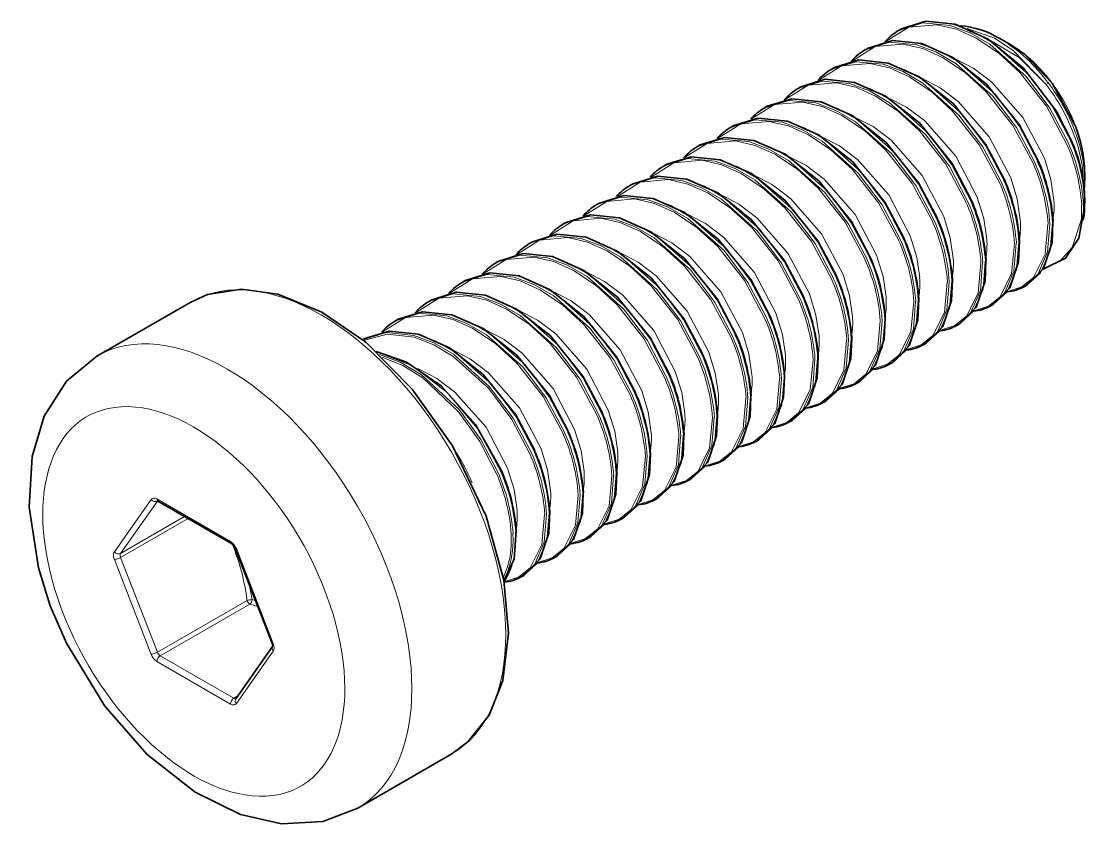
# Model space of a CAD drawing. Extents: x 155 to 1176, y 87 to 946.
# Drawn here: x 739.64 to 750.85, y 780.22 to 788.68 of the extents above; entities that cross this region are included whole.
import ezdxf

# ---------------------------------------------------------------- set-up
doc = ezdxf.new("R2010")
doc.units = 0

msp = doc.modelspace()

# ---------------------------------------------------------------- linework, layer by layer
at = {"color": 7, "lineweight": 35, "ltscale": 0.000803234}
for p, q in [((748.916, 788.597), (748.888, 788.581)), ((748.562, 788.393), (748.534, 788.377)), ((748.208, 788.189), (748.181, 788.173)), ((747.501, 787.781), (747.474, 787.765)), ((747.148, 787.577), (747.12, 787.561)), ((746.794, 787.373), (746.766, 787.357)), ((746.441, 787.169), (746.413, 787.153)), ((745.734, 786.76), (745.706, 786.744)), ((745.38, 786.556), (745.352, 786.54)), ((745.027, 786.352), (744.999, 786.336)), ((744.673, 786.148), (744.645, 786.132)), ((744.319, 785.944), (744.292, 785.928)), ((749.885, 785.693), (749.857, 785.677)), ((743.612, 785.536), (743.584, 785.52)), ((749.532, 785.489), (749.504, 785.473)), ((743.259, 785.331), (743.231, 785.315)), ((748.825, 785.081), (748.797, 785.065)), ((748.471, 784.877), (748.443, 784.861)), ((747.764, 784.468), (747.736, 784.452)), ((747.41, 784.264), (747.383, 784.248)), ((747.057, 784.06), (747.029, 784.044)), ((746.703, 783.856), (746.675, 783.84)), ((745.996, 783.448), (745.968, 783.432)), ((745.643, 783.244), (745.615, 783.228)), ((745.289, 783.04), (745.261, 783.023)), ((744.936, 782.835), (744.908, 782.819))]:
    msp.add_line(p, q, dxfattribs=at)
at = {"color": 7, "lineweight": 35, "ltscale": 0.003361}
msp.add_line((750.068, 788.428), (749.951, 788.495), dxfattribs=at)
at = {"color": 7, "lineweight": 35, "ltscale": 0.000803998}
for p, q in [((747.855, 787.985), (747.827, 787.969)), ((746.087, 786.964), (746.059, 786.948)), ((750.239, 785.897), (750.211, 785.881)), ((743.966, 785.74), (743.938, 785.724)), ((748.118, 784.673), (748.09, 784.656)), ((746.35, 783.652), (746.322, 783.636))]:
    msp.add_line(p, q, dxfattribs=at)
at = {"color": 7, "lineweight": 13, "ltscale": 0.000699139}
msp.add_line((750.44, 788.01), (750.463, 788.026), dxfattribs=at)
at = {"color": 7, "lineweight": 35, "ltscale": 5.84832e-05}
msp.add_line((750.78, 787.219), (750.78, 787.217), dxfattribs=at)
at = {"color": 7, "lineweight": 35, "ltscale": 0.003687}
msp.add_line((750.78, 787.217), (750.813, 787.073), dxfattribs=at)
at = {"color": 7, "lineweight": 35, "ltscale": 0.001976}
msp.add_line((750.845, 787.082), (750.845, 787.003), dxfattribs=at)
at = {"color": 7, "lineweight": 35, "ltscale": 0.001472}
msp.add_line((750.845, 786.814), (750.845, 786.755), dxfattribs=at)
at = {"color": 7, "lineweight": 35, "ltscale": 0.028577}
msp.add_line((741.426, 785.717), (740.436, 785.145), dxfattribs=at)
at = {"color": 7, "lineweight": 35, "ltscale": 0.000802678}
msp.add_line((749.178, 785.285), (749.15, 785.269), dxfattribs=at)
at = {"color": 7, "lineweight": 13, "ltscale": 0.016861}
msp.add_line((741.009, 783.635), (740.621, 783.083), dxfattribs=at)
at = {"color": 7, "lineweight": 13, "ltscale": 0.01686}
for p, q in [((741.074, 783.618), (740.687, 783.066)), ((741.907, 781.484), (742.294, 782.036))]:
    msp.add_line(p, q, dxfattribs=at)
at = {"color": 7, "lineweight": 13, "ltscale": 0.022391}
for p, q in [((741.845, 783.193), (741.07, 783.641)), ((741.07, 781.926), (741.845, 781.478))]:
    msp.add_line(p, q, dxfattribs=at)
at = {"color": 7, "lineweight": 35, "ltscale": 0.000188741}
msp.add_line((741.08, 783.618), (741.073, 783.621), dxfattribs=at)
at = {"color": 7, "lineweight": 35, "ltscale": 0.022392}
msp.add_line((741.856, 783.17), (741.08, 783.618), dxfattribs=at)
at = {"color": 7, "lineweight": 13, "ltscale": 0.01948}
msp.add_line((741.361, 783.455), (740.687, 783.066), dxfattribs=at)
at = {"color": 7, "lineweight": 13, "ltscale": 0.0205}
msp.add_line((741.397, 783.435), (740.687, 783.025), dxfattribs=at)
at = {"color": 7, "lineweight": 35, "ltscale": 0.026806}
msp.add_line((742.283, 782.119), (741.895, 783.119), dxfattribs=at)
at = {"color": 7, "lineweight": 13, "ltscale": 0.026804}
for p, q in [((742.294, 782.117), (741.907, 783.117)), ((740.687, 783.025), (741.074, 782.025))]:
    msp.add_line(p, q, dxfattribs=at)
at = {"color": 7, "lineweight": 13, "ltscale": 0.026805}
msp.add_line((740.621, 783.002), (741.009, 782.002), dxfattribs=at)
at = {"color": 7, "lineweight": 13, "ltscale": 0.004038}
msp.add_line((742.043, 782.738), (742.072, 782.579), dxfattribs=at)
at = {"color": 7, "lineweight": 13, "ltscale": 0.027278}
msp.add_line((742.019, 782.571), (741.074, 782.025), dxfattribs=at)
at = {"color": 7, "lineweight": 13, "ltscale": 0.027277}
msp.add_line((742.05, 782.533), (741.105, 781.987), dxfattribs=at)
at = {"color": 7, "lineweight": 13, "ltscale": 0.002203}
msp.add_line((742.05, 782.533), (742.134, 782.505), dxfattribs=at)
at = {"color": 7, "lineweight": 13, "ltscale": 0.001008}
msp.add_line((742.072, 782.579), (742.11, 782.566), dxfattribs=at)
at = {"color": 7, "lineweight": 35, "ltscale": 0.01686}
msp.add_line((741.901, 781.533), (742.289, 782.085), dxfattribs=at)
at = {"color": 7, "lineweight": 13, "ltscale": 0.022393}
msp.add_line((741.105, 781.987), (741.881, 781.539), dxfattribs=at)
at = {"color": 7, "lineweight": 13, "ltscale": 0.001213}
msp.add_line((741.923, 781.564), (741.881, 781.539), dxfattribs=at)
at = {"color": 7, "lineweight": 35, "ltscale": 0.028578}
msp.add_line((744.176, 780.954), (743.186, 780.382), dxfattribs=at)
at = {"color": 7, "lineweight": 13}
for points in [[(748.888, 788.581), (749.141, 788.66), (749.428, 788.632), (749.639, 788.554), (749.846, 788.434), (750.227, 788.096), (750.479, 787.761), (750.673, 787.392)], [(748.916, 788.597), (749.169, 788.676), (749.456, 788.648), (749.667, 788.57), (749.874, 788.45), (750.255, 788.112), (750.507, 787.777), (750.701, 787.409)], [(748.75, 788.463), (748.991, 788.615), (749.288, 788.641), (749.494, 788.593), (749.701, 788.5), (749.94, 788.341), (750.161, 788.138), (750.442, 787.783), (750.655, 787.384)], [(750.44, 788.01), (750.091, 788.369), (749.894, 788.499), (749.608, 788.602)], [(748.397, 788.259), (748.637, 788.411), (748.934, 788.437), (749.14, 788.389), (749.348, 788.296), (749.586, 788.137), (749.808, 787.934), (750.089, 787.578), (750.301, 787.18)], [(748.534, 788.377), (748.787, 788.456), (749.075, 788.428), (749.285, 788.35), (749.492, 788.23), (749.874, 787.892), (750.126, 787.557), (750.32, 787.188)], [(748.562, 788.393), (748.815, 788.472), (749.102, 788.444), (749.313, 788.366), (749.52, 788.246), (749.901, 787.908), (750.154, 787.573), (750.347, 787.204)], [(750.44, 788.01), (750.154, 788.294), (749.828, 788.487)], [(748.043, 788.055), (748.284, 788.206), (748.581, 788.233), (748.787, 788.185), (748.994, 788.092), (749.233, 787.932), (749.454, 787.73), (749.735, 787.374), (749.948, 786.976)], [(748.181, 788.173), (748.434, 788.251), (748.721, 788.224), (748.932, 788.146), (749.139, 788.026), (749.52, 787.688), (749.772, 787.353), (749.966, 786.984)], [(748.208, 788.189), (748.462, 788.267), (748.749, 788.24), (748.959, 788.162), (749.167, 788.042), (749.548, 787.704), (749.8, 787.369), (749.994, 787)], [(750.521, 786.789), (750.489, 787.008), (750.42, 787.232), (750.194, 787.662), (749.867, 788.034), (749.676, 788.178), (749.475, 788.283)], [(747.69, 787.851), (747.93, 788.002), (748.227, 788.029), (748.433, 787.981), (748.641, 787.888), (748.879, 787.728), (749.101, 787.525), (749.381, 787.17), (749.594, 786.772)], [(747.827, 787.969), (748.08, 788.047), (748.367, 788.02), (748.578, 787.942), (748.785, 787.822), (749.167, 787.483), (749.419, 787.149), (749.612, 786.78)], [(747.855, 787.985), (748.108, 788.063), (748.395, 788.036), (748.606, 787.958), (748.813, 787.838), (749.194, 787.5), (749.447, 787.165), (749.64, 786.796)], [(750.167, 786.584), (750.135, 786.804), (750.067, 787.027), (749.84, 787.458), (749.513, 787.83), (749.323, 787.974), (749.121, 788.079)], [(749.814, 786.38), (749.782, 786.599), (749.713, 786.823), (749.487, 787.254), (749.16, 787.626), (748.969, 787.77), (748.768, 787.875)], [(747.336, 787.647), (747.576, 787.798), (747.874, 787.824), (748.08, 787.777), (748.287, 787.684), (748.526, 787.524), (748.747, 787.321), (749.028, 786.966), (749.241, 786.568)], [(747.474, 787.765), (747.727, 787.843), (748.014, 787.816), (748.224, 787.738), (748.432, 787.618), (748.813, 787.279), (749.065, 786.945), (749.259, 786.576)], [(747.501, 787.781), (747.755, 787.859), (748.042, 787.832), (748.252, 787.754), (748.46, 787.634), (748.841, 787.295), (749.093, 786.961), (749.287, 786.592)], [(747.12, 787.561), (747.373, 787.639), (747.66, 787.612), (747.871, 787.534), (748.078, 787.414), (748.459, 787.075), (748.712, 786.741), (748.905, 786.372)], [(747.148, 787.577), (747.401, 787.655), (747.688, 787.628), (747.899, 787.55), (748.106, 787.43), (748.487, 787.091), (748.739, 786.757), (748.933, 786.388)], [(749.46, 786.176), (749.428, 786.395), (749.36, 786.619), (749.133, 787.05), (748.806, 787.422), (748.616, 787.566), (748.414, 787.671)], [(746.983, 787.443), (747.223, 787.594), (747.52, 787.62), (747.726, 787.573), (747.934, 787.48), (748.172, 787.32), (748.394, 787.117), (748.674, 786.762), (748.887, 786.364)], [(746.629, 787.239), (746.869, 787.39), (747.167, 787.416), (747.373, 787.368), (747.58, 787.276), (747.819, 787.116), (748.04, 786.913), (748.321, 786.558), (748.534, 786.159)], [(746.766, 787.357), (747.02, 787.435), (747.307, 787.408), (747.517, 787.329), (747.725, 787.209), (748.106, 786.871), (748.358, 786.537), (748.552, 786.168)], [(746.794, 787.373), (747.047, 787.451), (747.335, 787.424), (747.545, 787.346), (747.753, 787.226), (748.134, 786.887), (748.386, 786.553), (748.58, 786.184)], [(749.107, 785.972), (749.075, 786.191), (749.006, 786.415), (748.78, 786.846), (748.453, 787.218), (748.262, 787.362), (748.061, 787.467)], [(746.276, 787.034), (746.516, 787.186), (746.813, 787.212), (747.019, 787.164), (747.227, 787.071), (747.465, 786.912), (747.687, 786.709), (747.967, 786.354), (748.18, 785.955)], [(746.413, 787.153), (746.666, 787.231), (746.953, 787.203), (747.164, 787.125), (747.371, 787.005), (747.752, 786.667), (748.005, 786.333), (748.198, 785.964)], [(746.441, 787.169), (746.694, 787.247), (746.981, 787.219), (747.192, 787.141), (747.399, 787.021), (747.78, 786.683), (748.032, 786.349), (748.226, 785.98)], [(748.753, 785.768), (748.721, 785.987), (748.653, 786.211), (748.426, 786.641), (748.099, 787.013), (747.909, 787.158), (747.707, 787.263)], [(745.922, 786.83), (746.162, 786.982), (746.459, 787.008), (746.665, 786.96), (746.873, 786.867), (747.112, 786.708), (747.333, 786.505), (747.614, 786.15), (747.826, 785.751)], [(746.059, 786.948), (746.312, 787.027), (746.6, 786.999), (746.81, 786.921), (747.018, 786.801), (747.399, 786.463), (747.651, 786.128), (747.845, 785.759)], [(746.087, 786.964), (746.34, 787.043), (746.628, 787.015), (746.838, 786.937), (747.045, 786.817), (747.427, 786.479), (747.679, 786.144), (747.872, 785.776)], [(748.4, 785.564), (748.367, 785.783), (748.299, 786.007), (748.073, 786.437), (747.746, 786.809), (747.555, 786.953), (747.354, 787.059)], [(748.046, 785.36), (748.014, 785.579), (747.945, 785.803), (747.719, 786.233), (747.392, 786.605), (747.202, 786.749), (747, 786.854)], [(745.568, 786.626), (745.809, 786.778), (746.106, 786.804), (746.312, 786.756), (746.52, 786.663), (746.758, 786.504), (746.979, 786.301), (747.26, 785.945), (747.473, 785.547)], [(745.706, 786.744), (745.959, 786.823), (746.246, 786.795), (746.457, 786.717), (746.664, 786.597), (747.045, 786.259), (747.297, 785.924), (747.491, 785.555)], [(745.734, 786.76), (745.987, 786.839), (746.274, 786.811), (746.484, 786.733), (746.692, 786.613), (747.073, 786.275), (747.325, 785.94), (747.519, 785.571)], [(745.38, 786.556), (745.633, 786.634), (745.92, 786.607), (746.131, 786.529), (746.338, 786.409), (746.719, 786.071), (746.972, 785.736), (747.165, 785.367)], [(747.693, 785.156), (747.66, 785.375), (747.592, 785.599), (747.366, 786.029), (747.039, 786.401), (746.848, 786.545), (746.646, 786.65)], [(745.215, 786.422), (745.455, 786.573), (745.752, 786.6), (745.958, 786.552), (746.166, 786.459), (746.404, 786.299), (746.626, 786.097), (746.906, 785.741), (747.119, 785.343)], [(745.352, 786.54), (745.605, 786.618), (745.893, 786.591), (746.103, 786.513), (746.31, 786.393), (746.692, 786.055), (746.944, 785.72), (747.138, 785.351)], [(750.458, 786.539), (750.429, 786.22), (750.306, 785.976), (750.183, 785.877), (750.032, 785.828)], [(750.477, 786.543), (750.454, 786.245), (750.351, 786.008), (750.211, 785.881)], [(750.505, 786.558), (750.482, 786.261), (750.378, 786.024), (750.239, 785.897)], [(750.41, 786.07), (750.583, 786.147), (750.713, 786.292), (750.809, 786.58)], [(744.999, 786.336), (745.252, 786.414), (745.539, 786.387), (745.75, 786.309), (745.957, 786.189), (746.338, 785.85), (746.59, 785.516), (746.784, 785.147)], [(745.027, 786.352), (745.28, 786.43), (745.567, 786.403), (745.777, 786.325), (745.985, 786.205), (746.366, 785.866), (746.618, 785.532), (746.812, 785.163)], [(747.339, 784.951), (747.307, 785.171), (747.238, 785.394), (747.012, 785.825), (746.685, 786.197), (746.494, 786.341), (746.293, 786.446)], [(744.861, 786.218), (745.102, 786.369), (745.399, 786.396), (745.605, 786.348), (745.812, 786.255), (746.051, 786.095), (746.272, 785.892), (746.553, 785.537), (746.766, 785.139)], [(750.105, 786.335), (750.075, 786.016), (749.953, 785.772), (749.83, 785.673), (749.678, 785.624)], [(750.124, 786.339), (750.1, 786.041), (749.997, 785.804), (749.857, 785.677)], [(750.152, 786.354), (750.128, 786.057), (750.025, 785.82), (749.885, 785.693)], [(744.508, 786.014), (744.748, 786.165), (745.045, 786.191), (745.251, 786.144), (745.459, 786.051), (745.697, 785.891), (745.919, 785.688), (746.199, 785.333), (746.412, 784.935)], [(744.645, 786.132), (744.898, 786.21), (745.185, 786.183), (745.396, 786.105), (745.603, 785.985), (745.985, 785.646), (746.237, 785.312), (746.43, 784.943)], [(744.673, 786.148), (744.926, 786.226), (745.213, 786.199), (745.424, 786.121), (745.631, 786.001), (746.012, 785.662), (746.265, 785.328), (746.458, 784.959)], [(746.985, 784.747), (746.953, 784.966), (746.885, 785.19), (746.658, 785.621), (746.331, 785.993), (746.141, 786.137), (745.939, 786.242)], [(749.751, 786.131), (749.722, 785.812), (749.599, 785.568), (749.476, 785.469), (749.325, 785.42)], [(749.77, 786.135), (749.747, 785.837), (749.643, 785.6), (749.504, 785.473)], [(749.798, 786.149), (749.774, 785.852), (749.671, 785.616), (749.532, 785.489)], [(744.154, 785.81), (744.394, 785.961), (744.692, 785.987), (744.898, 785.94), (745.105, 785.847), (745.344, 785.687), (745.565, 785.484), (745.846, 785.129), (746.059, 784.731)], [(744.292, 785.928), (744.545, 786.006), (744.832, 785.979), (745.042, 785.901), (745.25, 785.781), (745.631, 785.442), (745.883, 785.108), (746.077, 784.739)], [(744.319, 785.944), (744.573, 786.022), (744.86, 785.995), (745.07, 785.917), (745.278, 785.797), (745.659, 785.458), (745.911, 785.124), (746.105, 784.755)], [(746.632, 784.543), (746.6, 784.762), (746.531, 784.986), (746.305, 785.417), (745.978, 785.789), (745.787, 785.933), (745.586, 786.038)], [(749.397, 785.927), (749.368, 785.608), (749.245, 785.364), (749.122, 785.265), (748.971, 785.216)], [(749.417, 785.931), (749.393, 785.633), (749.29, 785.396), (749.15, 785.269)], [(749.445, 785.945), (749.421, 785.648), (749.318, 785.412), (749.178, 785.285)], [(743.801, 785.606), (744.041, 785.757), (744.338, 785.783), (744.544, 785.735), (744.752, 785.643), (744.99, 785.483), (745.212, 785.28), (745.492, 784.925), (745.705, 784.526)], [(743.938, 785.724), (744.191, 785.802), (744.478, 785.775), (744.689, 785.696), (744.896, 785.576), (745.277, 785.238), (745.53, 784.904), (745.723, 784.535)], [(743.966, 785.74), (744.219, 785.818), (744.506, 785.791), (744.717, 785.713), (744.924, 785.593), (745.305, 785.254), (745.557, 784.92), (745.751, 784.551)], [(746.278, 784.339), (746.246, 784.558), (746.178, 784.782), (745.951, 785.213), (745.624, 785.585), (745.434, 785.729), (745.232, 785.834)], [(749.091, 785.741), (749.067, 785.444), (748.964, 785.208), (748.825, 785.081)], [(745.925, 784.135), (745.893, 784.354), (745.824, 784.578), (745.598, 785.008), (745.271, 785.38), (745.08, 785.525), (744.879, 785.63)], [(749.044, 785.723), (749.015, 785.404), (748.892, 785.16), (748.769, 785.06), (748.618, 785.012)], [(749.063, 785.727), (749.04, 785.429), (748.936, 785.192), (748.797, 785.065)], [(743.447, 785.401), (743.687, 785.553), (743.984, 785.579), (744.191, 785.531), (744.398, 785.438), (744.637, 785.279), (744.858, 785.076), (745.139, 784.721), (745.352, 784.322)], [(743.584, 785.52), (743.838, 785.598), (744.125, 785.57), (744.335, 785.492), (744.543, 785.372), (744.924, 785.034), (745.176, 784.7), (745.37, 784.331)], [(743.612, 785.536), (743.865, 785.614), (744.153, 785.586), (744.363, 785.508), (744.57, 785.388), (744.952, 785.05), (745.204, 784.716), (745.398, 784.347)], [(748.69, 785.519), (748.661, 785.2), (748.538, 784.956), (748.415, 784.856), (748.264, 784.807)], [(748.71, 785.523), (748.686, 785.225), (748.583, 784.988), (748.443, 784.861)], [(748.738, 785.537), (748.714, 785.24), (748.61, 785.004), (748.471, 784.877)], [(743.259, 785.331), (743.512, 785.41), (743.799, 785.382), (744.01, 785.304), (744.217, 785.184), (744.598, 784.846), (744.85, 784.511), (745.044, 784.143)], [(745.571, 783.931), (745.539, 784.15), (745.471, 784.374), (745.244, 784.804), (744.917, 785.176), (744.727, 785.321), (744.525, 785.426)], [(743.236, 785.318), (743.49, 785.394), (743.776, 785.365), (743.986, 785.286), (744.193, 785.166), (744.572, 784.828), (744.823, 784.494), (745.016, 784.126)], [(743.245, 785.311), (743.497, 785.379), (743.781, 785.345), (743.987, 785.264), (744.19, 785.144), (744.563, 784.809), (744.809, 784.48), (744.998, 784.118)], [(748.337, 785.315), (748.308, 784.996), (748.185, 784.751), (748.062, 784.652), (747.911, 784.603)], [(748.356, 785.318), (748.333, 785.021), (748.229, 784.784), (748.09, 784.656)], [(748.384, 785.333), (748.36, 785.036), (748.257, 784.799), (748.118, 784.673)], [(743.383, 785.193), (743.763, 785.043), (744.123, 784.768), (744.448, 784.382), (744.69, 783.938)], [(745.218, 783.727), (745.185, 783.946), (745.117, 784.17), (744.891, 784.6), (744.564, 784.972), (744.373, 785.116), (744.172, 785.221)], [(743.415, 785.163), (743.638, 785.08), (743.856, 784.95), (744.253, 784.584), (744.484, 784.268), (744.663, 783.922)], [(743.444, 785.136), (743.659, 785.047), (743.87, 784.916), (744.252, 784.555), (744.472, 784.248), (744.645, 783.914)], [(747.983, 785.111), (747.954, 784.792), (747.831, 784.547), (747.708, 784.448), (747.557, 784.399)], [(748.003, 785.114), (747.979, 784.817), (747.876, 784.58), (747.736, 784.452)], [(748.03, 785.129), (748.007, 784.832), (747.903, 784.595), (747.764, 784.468)], [(744.864, 783.523), (744.832, 783.742), (744.763, 783.966), (744.537, 784.396), (744.21, 784.768), (744.02, 784.912), (743.818, 785.017)], [(747.63, 784.906), (747.601, 784.587), (747.478, 784.343), (747.355, 784.244), (747.203, 784.195)], [(747.649, 784.91), (747.625, 784.612), (747.522, 784.375), (747.383, 784.248)], [(747.677, 784.925), (747.653, 784.628), (747.55, 784.391), (747.41, 784.264)], [(747.276, 784.702), (747.247, 784.383), (747.124, 784.139), (747.001, 784.04), (746.85, 783.991)], [(747.295, 784.706), (747.272, 784.408), (747.169, 784.171), (747.029, 784.044)], [(747.323, 784.721), (747.3, 784.424), (747.196, 784.187), (747.057, 784.06)], [(746.942, 784.502), (746.918, 784.204), (746.815, 783.967), (746.675, 783.84)], [(746.97, 784.516), (746.946, 784.219), (746.843, 783.983), (746.703, 783.856)], [(746.923, 784.498), (746.893, 784.179), (746.771, 783.935), (746.648, 783.836), (746.496, 783.787)], [(746.569, 784.294), (746.54, 783.975), (746.417, 783.731), (746.294, 783.632), (746.143, 783.583)], [(746.588, 784.298), (746.565, 784), (746.461, 783.763), (746.322, 783.636)], [(746.616, 784.312), (746.593, 784.015), (746.489, 783.779), (746.35, 783.652)], [(746.216, 784.09), (746.186, 783.771), (746.063, 783.527), (745.94, 783.427), (745.789, 783.379)], [(746.235, 784.094), (746.211, 783.796), (746.108, 783.559), (745.968, 783.432)], [(746.263, 784.108), (746.239, 783.811), (746.136, 783.575), (745.996, 783.448)], [(745.862, 783.886), (745.833, 783.567), (745.71, 783.323), (745.587, 783.223), (745.436, 783.174)], [(745.881, 783.89), (745.858, 783.592), (745.754, 783.355), (745.615, 783.228)], [(745.909, 783.904), (745.885, 783.607), (745.782, 783.371), (745.643, 783.244)], [(745.508, 783.682), (745.479, 783.363), (745.356, 783.118), (745.233, 783.019), (745.082, 782.97)], [(745.528, 783.685), (745.504, 783.388), (745.401, 783.151), (745.261, 783.023)], [(745.556, 783.7), (745.532, 783.403), (745.428, 783.167), (745.289, 783.04)], [(745.202, 783.496), (745.178, 783.199), (745.075, 782.962), (744.936, 782.835)], [(745.155, 783.478), (745.126, 783.159), (745.003, 782.914), (744.88, 782.815), (744.729, 782.766)], [(745.174, 783.481), (745.151, 783.184), (745.047, 782.947), (744.908, 782.819)]]:
    msp.add_lwpolyline(points, dxfattribs=at)
at = {"color": 7, "lineweight": 35}
for points in [[(748.916, 788.597), (749.172, 788.677), (749.48, 788.646), (749.828, 788.488), (750.2, 788.182), (750.544, 787.734), (750.707, 787.416)], [(748.562, 788.393), (748.819, 788.473), (749.128, 788.441), (749.455, 788.295), (749.811, 788.014), (750.155, 787.588), (750.353, 787.211)], [(750.75, 787.57), (750.504, 788.023), (750.211, 788.33), (750.068, 788.428)], [(748.208, 788.189), (748.465, 788.269), (748.774, 788.237), (749.102, 788.091), (749.458, 787.81), (749.801, 787.383), (750, 787.007)], [(747.855, 787.985), (748.112, 788.065), (748.42, 788.033), (748.748, 787.887), (749.104, 787.606), (749.448, 787.179), (749.646, 786.803)], [(747.501, 787.781), (747.758, 787.861), (748.067, 787.829), (748.395, 787.683), (748.751, 787.402), (749.094, 786.975), (749.293, 786.599)], [(747.148, 787.577), (747.405, 787.657), (747.713, 787.625), (748.041, 787.479), (748.397, 787.198), (748.74, 786.771), (748.939, 786.395)], [(746.794, 787.373), (747.051, 787.453), (747.36, 787.421), (747.688, 787.275), (748.044, 786.993), (748.387, 786.567), (748.586, 786.191)], [(746.441, 787.169), (746.698, 787.248), (747.006, 787.216), (747.334, 787.071), (747.69, 786.789), (748.033, 786.363), (748.232, 785.987)], [(746.087, 786.964), (746.344, 787.044), (746.653, 787.012), (746.98, 786.867), (747.336, 786.585), (747.68, 786.159), (747.878, 785.783)], [(745.734, 786.76), (745.99, 786.84), (746.299, 786.808), (746.627, 786.662), (746.983, 786.381), (747.326, 785.955), (747.525, 785.578)], [(745.38, 786.556), (745.637, 786.636), (745.945, 786.604), (746.273, 786.458), (746.629, 786.177), (746.973, 785.75), (747.171, 785.374)], [(750.406, 786.063), (750.642, 786.18), (750.782, 786.39), (750.844, 786.716)], [(750.239, 785.897), (750.41, 786.07), (750.502, 786.346), (750.511, 786.567)], [(745.027, 786.352), (745.283, 786.432), (745.592, 786.4), (745.92, 786.254), (746.276, 785.973), (746.619, 785.546), (746.818, 785.17)], [(749.885, 785.693), (750.057, 785.866), (750.148, 786.142), (750.158, 786.362)], [(744.673, 786.148), (744.93, 786.228), (745.238, 786.196), (745.566, 786.05), (745.922, 785.769), (746.266, 785.342), (746.464, 784.966)], [(749.532, 785.489), (749.703, 785.662), (749.795, 785.938), (749.804, 786.158)], [(744.319, 785.944), (744.576, 786.024), (744.885, 785.992), (745.213, 785.846), (745.569, 785.565), (745.912, 785.138), (746.111, 784.762)], [(744.539, 783.458), (744.183, 784.201), (743.76, 784.799), (743.269, 785.292), (742.808, 785.61), (742.344, 785.801), (741.959, 785.854), (741.604, 785.797), (741.426, 785.717)], [(749.178, 785.285), (749.35, 785.458), (749.441, 785.734), (749.451, 785.954)], [(743.966, 785.74), (744.223, 785.82), (744.531, 785.788), (744.859, 785.642), (745.215, 785.36), (745.558, 784.934), (745.757, 784.558)], [(748.825, 785.081), (748.996, 785.254), (749.088, 785.53), (749.097, 785.75)], [(743.612, 785.536), (743.869, 785.615), (744.178, 785.583), (744.506, 785.438), (744.862, 785.156), (745.205, 784.73), (745.404, 784.354)], [(748.471, 784.877), (748.642, 785.05), (748.734, 785.325), (748.743, 785.546)], [(743.259, 785.331), (743.516, 785.411), (743.824, 785.379), (744.152, 785.234), (744.508, 784.952), (744.851, 784.526), (745.05, 784.15)], [(748.118, 784.673), (748.289, 784.846), (748.381, 785.121), (748.39, 785.342)], [(743.379, 785.196), (743.7, 785.084), (744.065, 784.832), (744.427, 784.426), (744.696, 783.945)], [(740.436, 785.145), (740.116, 784.882), (739.881, 784.512), (739.754, 784.088), (739.723, 783.554), (739.821, 782.916), (739.946, 782.515)], [(747.764, 784.468), (747.935, 784.641), (748.027, 784.917), (748.036, 785.138)], [(747.41, 784.264), (747.582, 784.437), (747.673, 784.713), (747.683, 784.934)], [(747.057, 784.06), (747.228, 784.233), (747.32, 784.509), (747.329, 784.729)], [(746.703, 783.856), (746.875, 784.029), (746.966, 784.305), (746.976, 784.525)], [(746.35, 783.652), (746.521, 783.825), (746.613, 784.101), (746.622, 784.321)], [(745.996, 783.448), (746.168, 783.621), (746.259, 783.897), (746.269, 784.117)], [(745.643, 783.244), (745.814, 783.417), (745.906, 783.692), (745.915, 783.913)], [(745.289, 783.04), (745.46, 783.213), (745.552, 783.488), (745.561, 783.709)], [(744.936, 782.835), (745.107, 783.008), (745.199, 783.284), (745.208, 783.505)], [(744.539, 783.458), (744.725, 782.785), (744.775, 782.226), (744.713, 781.725), (744.57, 781.362), (744.347, 781.079), (744.176, 780.954)], [(744.729, 782.766), (744.832, 783.01), (744.854, 783.301)], [(743.186, 780.382), (742.819, 780.241), (742.383, 780.216), (741.95, 780.313), (741.471, 780.548), (740.965, 780.947), (740.52, 781.456), (740.116, 782.121), (739.946, 782.515)]]:
    msp.add_lwpolyline(points, dxfattribs=at)
for centre, radius, start, end in [((749.193, 788.056), 0.608, 120.1242, 138.1502), ((749.46, 787.696), 0.937, 58.3778, 85.5549), ((748.839, 787.852), 0.608, 120.1242, 138.1502), ((748.486, 787.647), 0.608, 120.1242, 138.1502), ((748.132, 787.443), 0.608, 120.1242, 138.1502), ((747.779, 787.239), 0.608, 120.1242, 138.1502), ((747.425, 787.035), 0.608, 120.1242, 138.1502), ((749.423, 787.055), 1.422, 1.0836, 21.2134), ((748.611, 786.526), 2.277, 17.6931, 22.9973), ((747.072, 786.831), 0.608, 120.1242, 138.1502), ((748.598, 786.435), 1.919, 3.9265, 23.8541), ((749.395, 786.785), 1.45, 1.1112, 17.3503), ((746.718, 786.627), 0.608, 120.1242, 138.1502), ((748.244, 786.231), 1.919, 3.9265, 23.8541), ((749.837, 787.001), 1.007, 354.7533, 0.0994), ((746.364, 786.423), 0.608, 120.1242, 138.1502), ((746.011, 786.219), 0.608, 120.1242, 138.1502), ((747.891, 786.027), 1.919, 3.9265, 23.8541), ((750.293, 786.713), 0.551, 346.3355, 0.9516), ((745.657, 786.014), 0.608, 120.1242, 138.1502), ((747.537, 785.823), 1.919, 3.9265, 23.8541), ((750.816, 786.605), 0.026, 254.5699, 298.5427), ((745.304, 785.81), 0.608, 120.1242, 138.1502), ((747.183, 785.619), 1.919, 3.9265, 23.8541), ((746.83, 785.415), 1.919, 3.9265, 23.8541), ((744.95, 785.606), 0.608, 120.1242, 138.1502), ((746.476, 785.21), 1.919, 3.9265, 23.8541), ((744.597, 785.402), 0.608, 120.1242, 138.1502), ((749.981, 786.285), 0.464, 275.8032, 299.695), ((746.123, 785.006), 1.919, 3.9265, 23.8541), ((744.243, 785.198), 0.608, 120.1242, 138.1502), ((749.627, 786.081), 0.464, 275.8032, 299.695), ((743.89, 784.994), 0.608, 120.1242, 138.1502), ((745.769, 784.802), 1.919, 3.9265, 23.8541), ((749.274, 785.876), 0.464, 275.8032, 299.695), ((745.416, 784.598), 1.919, 3.9265, 23.8541), ((748.92, 785.672), 0.464, 275.8032, 299.695), ((745.062, 784.394), 1.919, 3.9265, 23.8541), ((748.567, 785.468), 0.464, 275.8032, 299.695), ((744.709, 784.19), 1.919, 3.9265, 23.8541), ((748.213, 785.264), 0.464, 275.8032, 299.695), ((744.355, 783.986), 1.919, 3.9265, 23.8541), ((747.86, 785.06), 0.464, 275.8032, 299.695), ((744.001, 783.782), 1.919, 3.9265, 23.8541), ((747.506, 784.856), 0.464, 275.8032, 299.695), ((743.648, 783.577), 1.919, 3.9265, 23.8541), ((747.153, 784.652), 0.464, 275.8032, 299.695), ((743.294, 783.373), 1.919, 3.9265, 23.8541), ((742.941, 783.169), 1.919, 3.9265, 23.8541), ((746.799, 784.448), 0.464, 275.8032, 299.695), ((746.445, 784.243), 0.464, 275.8032, 299.695), ((746.092, 784.039), 0.464, 275.8032, 299.695), ((745.738, 783.835), 0.464, 275.8032, 299.695), ((741.795, 783.083), 0.106, 19.8785, 55.2989), ((745.385, 783.631), 0.464, 275.8032, 299.695), ((745.031, 783.427), 0.464, 275.8032, 299.695), ((744.678, 783.222), 0.463, 276.3753, 299.7164), ((742.225, 782.092), 0.0644, 352.3851, 24.9944)]:
    msp.add_arc(centre, radius, start, end, dxfattribs=at)
at = {"color": 7, "lineweight": 13}
for centre, radius, start, end in [((749.039, 786.993), 1.758, 35.9575, 58.7206), ((748.79, 786.749), 2.076, 21.5612, 37.4), ((748.806, 786.782), 2.072, 21.0082, 36.9065), ((749.347, 786.969), 1.499, 1.2938, 21.7426), ((749.323, 786.939), 1.51, 1.9976, 22.301), ((748.905, 786.612), 1.913, 3.9557, 23.8139), ((748.91, 786.614), 1.927, 3.9658, 23.8167), ((748.689, 786.551), 2.187, 13.8089, 23.0857), ((748.556, 786.41), 1.927, 3.9604, 23.8135), ((748.585, 786.426), 1.925, 3.9116, 23.8226), ((749.399, 786.786), 1.447, 1.05, 17.3172), ((748.551, 786.408), 1.913, 3.9557, 23.8139), ((748.197, 786.203), 1.913, 3.9557, 23.8139), ((748.203, 786.206), 1.927, 3.9658, 23.8167), ((748.232, 786.222), 1.925, 3.9116, 23.8226), ((747.844, 785.999), 1.913, 3.9557, 23.8139), ((747.849, 786.002), 1.927, 3.9658, 23.8167), ((747.878, 786.018), 1.925, 3.9116, 23.8226), ((749.602, 786.727), 0.921, 350.6561, 3.8033), ((749.596, 786.682), 1.217, 355.1921, 2.8915), ((749.606, 786.685), 1.226, 355.1979, 2.904), ((747.49, 785.795), 1.913, 3.9557, 23.8139), ((747.496, 785.798), 1.927, 3.9604, 23.8135), ((747.525, 785.814), 1.925, 3.9116, 23.8226), ((749.248, 786.523), 0.921, 350.6561, 3.8033), ((747.137, 785.591), 1.913, 3.9557, 23.8139), ((747.142, 785.593), 1.927, 3.9658, 23.8167), ((747.171, 785.61), 1.925, 3.9116, 23.8226), ((748.895, 786.319), 0.921, 350.6561, 3.8033), ((746.818, 785.406), 1.925, 3.9116, 23.8226), ((746.783, 785.387), 1.913, 3.9557, 23.8139), ((746.788, 785.389), 1.927, 3.9658, 23.8167), ((748.541, 786.115), 0.921, 350.6561, 3.8033), ((746.435, 785.185), 1.927, 3.9658, 23.8167), ((746.464, 785.202), 1.925, 3.9116, 23.8226), ((748.187, 785.911), 0.921, 350.6561, 3.8033), ((746.43, 785.183), 1.913, 3.9557, 23.8139), ((746.076, 784.979), 1.913, 3.9557, 23.8139), ((746.082, 784.982), 1.926, 3.9366, 23.7988), ((746.111, 784.998), 1.925, 3.9116, 23.8226), ((747.834, 785.707), 0.921, 350.6561, 3.8033), ((745.723, 784.775), 1.913, 3.9557, 23.8139), ((745.728, 784.777), 1.927, 3.9658, 23.8167), ((745.757, 784.793), 1.925, 3.9116, 23.8226), ((747.48, 785.503), 0.921, 350.6561, 3.8033), ((745.369, 784.57), 1.913, 3.9557, 23.8139), ((745.374, 784.573), 1.927, 3.9658, 23.8167), ((745.403, 784.589), 1.925, 3.9116, 23.8226), ((747.127, 785.299), 0.921, 350.6561, 3.8033), ((745.015, 784.366), 1.913, 3.9557, 23.8139), ((745.021, 784.369), 1.927, 3.9658, 23.8167), ((745.05, 784.385), 1.925, 3.9116, 23.8226), ((746.773, 785.094), 0.921, 350.6561, 3.8033), ((744.696, 784.181), 1.925, 3.9116, 23.8226), ((746.42, 784.89), 0.921, 350.6561, 3.8033), ((744.662, 784.162), 1.913, 3.9557, 23.8139), ((744.668, 784.166), 1.926, 3.9366, 23.7988), ((744.308, 783.958), 1.913, 3.9557, 23.8139), ((744.313, 783.96), 1.927, 3.9658, 23.8167), ((744.343, 783.977), 1.925, 3.9116, 23.8226), ((746.066, 784.686), 0.921, 350.6561, 3.8033), ((743.955, 783.754), 1.913, 3.9557, 23.8139), ((743.96, 783.756), 1.927, 3.9658, 23.8167), ((743.989, 783.773), 1.925, 3.9116, 23.8226), ((745.713, 784.482), 0.921, 350.6561, 3.8033), ((743.601, 783.55), 1.913, 3.9557, 23.8139), ((743.606, 783.552), 1.927, 3.9658, 23.8167), ((743.636, 783.569), 1.925, 3.9116, 23.8226), ((745.359, 784.278), 0.921, 350.6561, 3.8033), ((742.477, 783.018), 2.071, 22.5272, 32.5294), ((743.248, 783.346), 1.913, 3.9557, 23.8139), ((743.254, 783.349), 1.926, 3.9366, 23.7988), ((743.282, 783.365), 1.925, 3.9116, 23.8226), ((745.005, 784.074), 0.921, 350.6561, 3.8033), ((742.894, 783.142), 1.913, 3.9557, 23.8139), ((742.899, 783.144), 1.927, 3.9658, 23.8167), ((742.929, 783.16), 1.925, 3.9116, 23.8226), ((744.652, 783.87), 0.921, 350.6561, 3.8033), ((744.298, 783.666), 0.921, 350.6561, 3.8033), ((743.945, 783.461), 0.921, 350.6561, 3.8033), ((743.888, 783.196), 0.916, 335.4288, 4.839), ((739.699, 782.275), 2.339, 7.2735, 22.4312), ((741.97, 782.598), 0.104, 320.8028, 349.2229)]:
    msp.add_arc(centre, radius, start, end, dxfattribs=at)
for centre, major_axis, ratio, start_param, end_param in [((750.068, 787.531), (-0.55, 0.952), 0.57735, 3.927193, 5.497555), ((742.801, 783.335), (-1.375, 2.382), 0.57735, 3.141622, 6.283214), ((741.811, 782.764), (-1.375, 2.382), 0.57735, 3.141622, 6.283214), ((741.458, 782.56), (-1.125, 1.949), 0.57735, 4.426991, 10.710176), ((741.07, 783.559), (-0.05, 0.0866), 0.57735, 5.497787, 6.544985), ((741.044, 783.656), (-0.0409, 0.0287), 0.788675, 1.219917, 2.790713), ((741.105, 783.661), (0.025, 0.0433), 0.57735, 2.356194, 3.141593), ((743.857, 783.81), (0.699, -1.194), 0.557446, 0.307264, 0.817297), ((743.885, 783.826), (0.699, -1.194), 0.557273, 0.253389, 0.815765), ((741.845, 783.111), (-0.05, 0.0866), 0.57735, 4.45059, 5.497787), ((741.881, 783.213), (0.025, 0.0433), 0.57735, 2.356194, 3.141593), ((740.682, 783.007), (-0.05, 0.0866), 0.57735, 0.261799, 1.308997), ((740.656, 783.104), (-0.0409, 0.0287), 0.788675, 1.219917, 2.790713), ((740.717, 783.028), (-0.025, 0.0433), 0.57735, 0.261799, 1.308997), ((741.942, 783.137), (0.0466, 0.0181), 0.211325, 3.141593, 3.773507), ((740.656, 783.022), (-0.0466, -0.0181), 0.211325, 0.631914, 2.202711), ((742.05, 782.574), (-0.0495, -0.0072), 0.042906, 4.250387, 5.373351), ((742.05, 782.574), (-0.025, 0.0433), 0.57735, 1.308997, 2.356194), ((742.33, 782.056), (0.0409, -0.0287), 0.788675, 3.141471, 4.36151), ((742.33, 782.138), (0.0466, 0.0181), 0.211325, 3.141593, 3.773507), ((742.233, 782.112), (-0.05, 0.0866), 0.57735, 3.403392, 4.45059), ((741.044, 782.023), (-0.0466, -0.0181), 0.211325, 0.631914, 2.202711), ((741.07, 782.008), (-0.05, 0.0866), 0.57735, 1.308997, 2.356194), ((741.105, 781.947), (-0.025, -0.0433), 0.57735, 3.926991, 5.497787), ((741.105, 782.028), (-0.025, 0.0433), 0.57735, 1.308997, 2.356194), ((741.881, 781.499), (-0.025, -0.0433), 0.57735, 3.926991, 5.497787), ((741.845, 781.56), (-0.05, 0.0866), 0.57735, 2.356194, 3.403392), ((741.881, 781.58), (-0.025, 0.0433), 0.57735, 2.356194, 3.04319), ((741.942, 781.504), (0.0409, -0.0287), 0.788675, 3.141471, 4.36151)]:
    msp.add_ellipse(centre, major_axis=major_axis, ratio=ratio, start_param=start_param, end_param=end_param, dxfattribs=at)
at = {"color": 7, "lineweight": 35}
for start_param, end_param in [(3.927045, 4.174281), (3.899932, 3.927045)]:
    msp.add_ellipse((749.784, 787.367), major_axis=(-0.75, 1.299), ratio=0.57735, start_param=start_param, end_param=end_param, dxfattribs=at)

doc.saveas('drawing.dxf')
